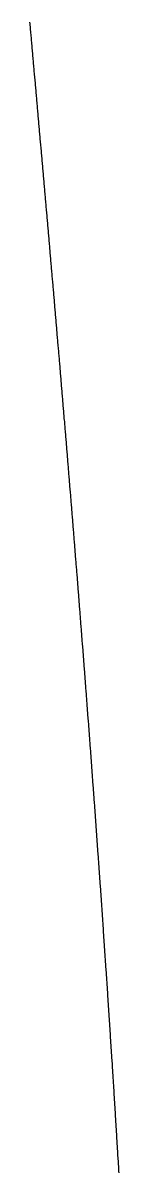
# Model space of a CAD drawing. Header units: millimetres. Extents: x 88 to 97873, y 32 to 55088.
# Drawn here: x 49183.68 to 49184.47, y 5196.17 to 5206.29 of the extents above; entities that cross this region are included whole.
import ezdxf

# ---------------------------------------------------------------- set-up
doc = ezdxf.new("R2010")
doc.units = ezdxf.units.MM
doc.header["$LTSCALE"] = 0.3

msp = doc.modelspace()

# ---------------------------------------------------------------- linework, layer by layer
for p, q in [((49183.683, 5206.286), (49183.681, 5206.3)), ((49183.684, 5206.273), (49183.683, 5206.286)), ((49183.685, 5206.259), (49183.684, 5206.273)), ((49183.686, 5206.246), (49183.685, 5206.259)), ((49183.687, 5206.232), (49183.686, 5206.246)), ((49183.689, 5206.218), (49183.687, 5206.232)), ((49183.69, 5206.205), (49183.689, 5206.218)), ((49183.691, 5206.191), (49183.69, 5206.205)), ((49183.692, 5206.177), (49183.691, 5206.191)), ((49183.694, 5206.164), (49183.692, 5206.177)), ((49183.695, 5206.15), (49183.694, 5206.164)), ((49183.696, 5206.137), (49183.695, 5206.15)), ((49183.697, 5206.123), (49183.696, 5206.137)), ((49183.698, 5206.109), (49183.697, 5206.123)), ((49183.7, 5206.096), (49183.698, 5206.109)), ((49183.701, 5206.082), (49183.7, 5206.096)), ((49183.702, 5206.068), (49183.701, 5206.082)), ((49183.703, 5206.055), (49183.702, 5206.068)), ((49183.704, 5206.041), (49183.703, 5206.055)), ((49183.706, 5206.028), (49183.704, 5206.041)), ((49183.707, 5206.014), (49183.706, 5206.028)), ((49183.708, 5206), (49183.707, 5206.014)), ((49183.709, 5205.987), (49183.708, 5206)), ((49183.711, 5205.973), (49183.709, 5205.987)), ((49183.712, 5205.959), (49183.711, 5205.973)), ((49183.713, 5205.946), (49183.712, 5205.959)), ((49183.714, 5205.932), (49183.713, 5205.946)), ((49183.715, 5205.919), (49183.714, 5205.932)), ((49183.717, 5205.905), (49183.715, 5205.919)), ((49183.718, 5205.891), (49183.717, 5205.905)), ((49183.719, 5205.878), (49183.718, 5205.891)), ((49183.72, 5205.864), (49183.719, 5205.878)), ((49183.721, 5205.851), (49183.72, 5205.864)), ((49183.723, 5205.837), (49183.721, 5205.851)), ((49183.724, 5205.823), (49183.723, 5205.837)), ((49183.725, 5205.81), (49183.724, 5205.823)), ((49183.726, 5205.796), (49183.725, 5205.81)), ((49183.728, 5205.783), (49183.726, 5205.796)), ((49183.729, 5205.769), (49183.728, 5205.783)), ((49183.73, 5205.755), (49183.729, 5205.769)), ((49183.731, 5205.742), (49183.73, 5205.755)), ((49183.732, 5205.728), (49183.731, 5205.742)), ((49183.734, 5205.715), (49183.732, 5205.728)), ((49183.735, 5205.701), (49183.734, 5205.715)), ((49183.736, 5205.687), (49183.735, 5205.701)), ((49183.737, 5205.674), (49183.736, 5205.687)), ((49183.738, 5205.66), (49183.737, 5205.674)), ((49183.74, 5205.647), (49183.738, 5205.66)), ((49183.741, 5205.633), (49183.74, 5205.647)), ((49183.742, 5205.619), (49183.741, 5205.633)), ((49183.743, 5205.606), (49183.742, 5205.619)), ((49183.744, 5205.592), (49183.743, 5205.606)), ((49183.746, 5205.579), (49183.744, 5205.592)), ((49183.747, 5205.565), (49183.746, 5205.579)), ((49183.748, 5205.551), (49183.747, 5205.565)), ((49183.749, 5205.538), (49183.748, 5205.551)), ((49183.751, 5205.524), (49183.749, 5205.538)), ((49183.752, 5205.511), (49183.751, 5205.524)), ((49183.753, 5205.497), (49183.752, 5205.511)), ((49183.754, 5205.483), (49183.753, 5205.497)), ((49183.755, 5205.47), (49183.754, 5205.483)), ((49183.757, 5205.456), (49183.755, 5205.47)), ((49183.758, 5205.443), (49183.757, 5205.456)), ((49183.759, 5205.429), (49183.758, 5205.443)), ((49183.76, 5205.415), (49183.759, 5205.429)), ((49183.761, 5205.402), (49183.76, 5205.415)), ((49183.763, 5205.388), (49183.761, 5205.402)), ((49183.764, 5205.375), (49183.763, 5205.388)), ((49183.765, 5205.361), (49183.764, 5205.375)), ((49183.766, 5205.348), (49183.765, 5205.361)), ((49183.767, 5205.334), (49183.766, 5205.348)), ((49183.769, 5205.32), (49183.767, 5205.334)), ((49183.77, 5205.307), (49183.769, 5205.32)), ((49183.771, 5205.293), (49183.77, 5205.307)), ((49183.772, 5205.28), (49183.771, 5205.293)), ((49183.773, 5205.266), (49183.772, 5205.28)), ((49183.775, 5205.252), (49183.773, 5205.266)), ((49183.776, 5205.239), (49183.775, 5205.252)), ((49183.777, 5205.225), (49183.776, 5205.239)), ((49183.778, 5205.212), (49183.777, 5205.225)), ((49183.779, 5205.198), (49183.778, 5205.212)), ((49183.781, 5205.185), (49183.779, 5205.198)), ((49183.782, 5205.171), (49183.781, 5205.185)), ((49183.783, 5205.157), (49183.782, 5205.171)), ((49183.784, 5205.144), (49183.783, 5205.157)), ((49183.785, 5205.13), (49183.784, 5205.144)), ((49183.787, 5205.117), (49183.785, 5205.13)), ((49183.788, 5205.103), (49183.787, 5205.117)), ((49183.789, 5205.09), (49183.788, 5205.103)), ((49183.79, 5205.076), (49183.789, 5205.09)), ((49183.791, 5205.062), (49183.79, 5205.076)), ((49183.793, 5205.049), (49183.791, 5205.062)), ((49183.794, 5205.035), (49183.793, 5205.049)), ((49183.795, 5205.022), (49183.794, 5205.035)), ((49183.796, 5205.008), (49183.795, 5205.022)), ((49183.797, 5204.995), (49183.796, 5205.008)), ((49183.799, 5204.981), (49183.797, 5204.995)), ((49183.8, 5204.967), (49183.799, 5204.981)), ((49183.801, 5204.954), (49183.8, 5204.967)), ((49183.802, 5204.94), (49183.801, 5204.954)), ((49183.803, 5204.927), (49183.802, 5204.94)), ((49183.805, 5204.913), (49183.803, 5204.927)), ((49183.806, 5204.9), (49183.805, 5204.913)), ((49183.807, 5204.886), (49183.806, 5204.9)), ((49183.808, 5204.872), (49183.807, 5204.886)), ((49183.809, 5204.859), (49183.808, 5204.872)), ((49183.81, 5204.845), (49183.809, 5204.859)), ((49183.812, 5204.832), (49183.81, 5204.845)), ((49183.813, 5204.818), (49183.812, 5204.832)), ((49183.814, 5204.805), (49183.813, 5204.818)), ((49183.815, 5204.791), (49183.814, 5204.805)), ((49183.816, 5204.777), (49183.815, 5204.791)), ((49183.818, 5204.764), (49183.816, 5204.777)), ((49183.819, 5204.75), (49183.818, 5204.764)), ((49183.82, 5204.737), (49183.819, 5204.75)), ((49183.821, 5204.723), (49183.82, 5204.737)), ((49183.822, 5204.71), (49183.821, 5204.723)), ((49183.824, 5204.696), (49183.822, 5204.71)), ((49183.825, 5204.682), (49183.824, 5204.696)), ((49183.826, 5204.669), (49183.825, 5204.682)), ((49183.827, 5204.655), (49183.826, 5204.669)), ((49183.828, 5204.642), (49183.827, 5204.655)), ((49183.83, 5204.628), (49183.828, 5204.642)), ((49183.831, 5204.615), (49183.83, 5204.628)), ((49183.832, 5204.601), (49183.831, 5204.615)), ((49183.833, 5204.587), (49183.832, 5204.601)), ((49183.834, 5204.574), (49183.833, 5204.587)), ((49183.835, 5204.56), (49183.834, 5204.574)), ((49183.837, 5204.547), (49183.835, 5204.56)), ((49183.838, 5204.533), (49183.837, 5204.547)), ((49183.839, 5204.52), (49183.838, 5204.533)), ((49183.84, 5204.506), (49183.839, 5204.52)), ((49183.841, 5204.492), (49183.84, 5204.506)), ((49183.843, 5204.479), (49183.841, 5204.492)), ((49183.844, 5204.465), (49183.843, 5204.479)), ((49183.845, 5204.452), (49183.844, 5204.465)), ((49183.846, 5204.438), (49183.845, 5204.452)), ((49183.847, 5204.425), (49183.846, 5204.438)), ((49183.848, 5204.411), (49183.847, 5204.425)), ((49183.85, 5204.398), (49183.848, 5204.411)), ((49183.851, 5204.384), (49183.85, 5204.398)), ((49183.852, 5204.37), (49183.851, 5204.384)), ((49183.853, 5204.357), (49183.852, 5204.37)), ((49183.854, 5204.343), (49183.853, 5204.357)), ((49183.856, 5204.33), (49183.854, 5204.343)), ((49183.857, 5204.316), (49183.856, 5204.33)), ((49183.858, 5204.303), (49183.857, 5204.316)), ((49183.859, 5204.289), (49183.858, 5204.303)), ((49183.86, 5204.275), (49183.859, 5204.289)), ((49183.861, 5204.262), (49183.86, 5204.275)), ((49183.863, 5204.248), (49183.861, 5204.262)), ((49183.864, 5204.235), (49183.863, 5204.248)), ((49183.865, 5204.221), (49183.864, 5204.235)), ((49183.866, 5204.208), (49183.865, 5204.221)), ((49183.867, 5204.194), (49183.866, 5204.208)), ((49183.868, 5204.18), (49183.867, 5204.194)), ((49183.87, 5204.167), (49183.868, 5204.18)), ((49183.871, 5204.153), (49183.87, 5204.167)), ((49183.872, 5204.14), (49183.871, 5204.153)), ((49183.873, 5204.126), (49183.872, 5204.14)), ((49183.874, 5204.113), (49183.873, 5204.126)), ((49183.876, 5204.099), (49183.874, 5204.113)), ((49183.877, 5204.085), (49183.876, 5204.099)), ((49183.878, 5204.072), (49183.877, 5204.085)), ((49183.879, 5204.058), (49183.878, 5204.072)), ((49183.88, 5204.045), (49183.879, 5204.058)), ((49183.881, 5204.031), (49183.88, 5204.045)), ((49183.883, 5204.018), (49183.881, 5204.031)), ((49183.884, 5204.004), (49183.883, 5204.018)), ((49183.885, 5203.99), (49183.884, 5204.004)), ((49183.886, 5203.977), (49183.885, 5203.99)), ((49183.887, 5203.963), (49183.886, 5203.977)), ((49183.888, 5203.95), (49183.887, 5203.963)), ((49183.89, 5203.936), (49183.888, 5203.95)), ((49183.891, 5203.923), (49183.89, 5203.936)), ((49183.892, 5203.909), (49183.891, 5203.923)), ((49183.893, 5203.895), (49183.892, 5203.909)), ((49183.894, 5203.882), (49183.893, 5203.895)), ((49183.895, 5203.868), (49183.894, 5203.882)), ((49183.897, 5203.855), (49183.895, 5203.868)), ((49183.898, 5203.841), (49183.897, 5203.855)), ((49183.899, 5203.828), (49183.898, 5203.841)), ((49183.9, 5203.814), (49183.899, 5203.828)), ((49183.901, 5203.8), (49183.9, 5203.814)), ((49183.902, 5203.787), (49183.901, 5203.8)), ((49183.904, 5203.773), (49183.902, 5203.787)), ((49183.905, 5203.76), (49183.904, 5203.773)), ((49183.906, 5203.746), (49183.905, 5203.76)), ((49183.907, 5203.733), (49183.906, 5203.746)), ((49183.908, 5203.719), (49183.907, 5203.733)), ((49183.909, 5203.705), (49183.908, 5203.719)), ((49183.911, 5203.692), (49183.909, 5203.705)), ((49183.912, 5203.678), (49183.911, 5203.692)), ((49183.913, 5203.665), (49183.912, 5203.678)), ((49183.914, 5203.651), (49183.913, 5203.665)), ((49183.915, 5203.638), (49183.914, 5203.651)), ((49183.916, 5203.624), (49183.915, 5203.638)), ((49183.918, 5203.61), (49183.916, 5203.624)), ((49183.919, 5203.597), (49183.918, 5203.61)), ((49183.92, 5203.583), (49183.919, 5203.597)), ((49183.921, 5203.57), (49183.92, 5203.583)), ((49183.922, 5203.556), (49183.921, 5203.57)), ((49183.923, 5203.542), (49183.922, 5203.556)), ((49183.925, 5203.529), (49183.923, 5203.542)), ((49183.926, 5203.515), (49183.925, 5203.529)), ((49183.927, 5203.502), (49183.926, 5203.515)), ((49183.928, 5203.488), (49183.927, 5203.502)), ((49183.929, 5203.475), (49183.928, 5203.488)), ((49183.93, 5203.461), (49183.929, 5203.475)), ((49183.932, 5203.447), (49183.93, 5203.461)), ((49183.933, 5203.434), (49183.932, 5203.447)), ((49183.934, 5203.42), (49183.933, 5203.434)), ((49183.935, 5203.407), (49183.934, 5203.42)), ((49183.936, 5203.393), (49183.935, 5203.407)), ((49183.937, 5203.379), (49183.936, 5203.393)), ((49183.938, 5203.366), (49183.937, 5203.379)), ((49183.94, 5203.352), (49183.938, 5203.366)), ((49183.941, 5203.339), (49183.94, 5203.352)), ((49183.942, 5203.325), (49183.941, 5203.339)), ((49183.943, 5203.311), (49183.942, 5203.325)), ((49183.944, 5203.298), (49183.943, 5203.311)), ((49183.945, 5203.284), (49183.944, 5203.298)), ((49183.947, 5203.271), (49183.945, 5203.284)), ((49183.948, 5203.257), (49183.947, 5203.271)), ((49183.949, 5203.243), (49183.948, 5203.257)), ((49183.95, 5203.23), (49183.949, 5203.243)), ((49183.951, 5203.216), (49183.95, 5203.23)), ((49183.952, 5203.203), (49183.951, 5203.216)), ((49183.953, 5203.189), (49183.952, 5203.203)), ((49183.955, 5203.175), (49183.953, 5203.189)), ((49183.956, 5203.162), (49183.955, 5203.175)), ((49183.957, 5203.148), (49183.956, 5203.162)), ((49183.958, 5203.135), (49183.957, 5203.148)), ((49183.959, 5203.121), (49183.958, 5203.135)), ((49183.96, 5203.107), (49183.959, 5203.121)), ((49183.961, 5203.094), (49183.96, 5203.107)), ((49183.963, 5203.08), (49183.961, 5203.094)), ((49183.964, 5203.067), (49183.963, 5203.08)), ((49183.965, 5203.053), (49183.964, 5203.067)), ((49183.966, 5203.039), (49183.965, 5203.053)), ((49183.967, 5203.026), (49183.966, 5203.039)), ((49183.968, 5203.012), (49183.967, 5203.026)), ((49183.97, 5202.998), (49183.968, 5203.012)), ((49183.971, 5202.985), (49183.97, 5202.998)), ((49183.972, 5202.971), (49183.971, 5202.985)), ((49183.973, 5202.958), (49183.972, 5202.971)), ((49183.974, 5202.944), (49183.973, 5202.958)), ((49183.975, 5202.93), (49183.974, 5202.944)), ((49183.976, 5202.917), (49183.975, 5202.93)), ((49183.978, 5202.903), (49183.976, 5202.917)), ((49183.979, 5202.89), (49183.978, 5202.903)), ((49183.98, 5202.876), (49183.979, 5202.89)), ((49183.981, 5202.862), (49183.98, 5202.876)), ((49183.982, 5202.849), (49183.981, 5202.862)), ((49183.983, 5202.835), (49183.982, 5202.849)), ((49183.984, 5202.821), (49183.983, 5202.835)), ((49183.985, 5202.808), (49183.984, 5202.821)), ((49183.987, 5202.794), (49183.985, 5202.808)), ((49183.988, 5202.781), (49183.987, 5202.794)), ((49183.989, 5202.767), (49183.988, 5202.781)), ((49183.99, 5202.753), (49183.989, 5202.767)), ((49183.991, 5202.74), (49183.99, 5202.753)), ((49183.992, 5202.726), (49183.991, 5202.74)), ((49183.993, 5202.712), (49183.992, 5202.726)), ((49183.995, 5202.699), (49183.993, 5202.712)), ((49183.996, 5202.685), (49183.995, 5202.699)), ((49183.997, 5202.671), (49183.996, 5202.685)), ((49183.998, 5202.658), (49183.997, 5202.671)), ((49183.999, 5202.644), (49183.998, 5202.658)), ((49184, 5202.631), (49183.999, 5202.644)), ((49184.001, 5202.617), (49184, 5202.631)), ((49184.003, 5202.603), (49184.001, 5202.617)), ((49184.004, 5202.59), (49184.003, 5202.603)), ((49184.005, 5202.576), (49184.004, 5202.59)), ((49184.006, 5202.562), (49184.005, 5202.576)), ((49184.007, 5202.549), (49184.006, 5202.562)), ((49184.008, 5202.535), (49184.007, 5202.549)), ((49184.009, 5202.521), (49184.008, 5202.535)), ((49184.01, 5202.508), (49184.009, 5202.521)), ((49184.012, 5202.494), (49184.01, 5202.508)), ((49184.013, 5202.48), (49184.012, 5202.494)), ((49184.014, 5202.467), (49184.013, 5202.48)), ((49184.015, 5202.453), (49184.014, 5202.467)), ((49184.016, 5202.439), (49184.015, 5202.453)), ((49184.017, 5202.426), (49184.016, 5202.439)), ((49184.018, 5202.412), (49184.017, 5202.426)), ((49184.02, 5202.398), (49184.018, 5202.412)), ((49184.021, 5202.385), (49184.02, 5202.398)), ((49184.022, 5202.371), (49184.021, 5202.385)), ((49184.023, 5202.357), (49184.022, 5202.371)), ((49184.024, 5202.344), (49184.023, 5202.357)), ((49184.025, 5202.33), (49184.024, 5202.344)), ((49184.026, 5202.316), (49184.025, 5202.33)), ((49184.027, 5202.303), (49184.026, 5202.316)), ((49184.029, 5202.289), (49184.027, 5202.303)), ((49184.03, 5202.275), (49184.029, 5202.289)), ((49184.031, 5202.262), (49184.03, 5202.275)), ((49184.032, 5202.248), (49184.031, 5202.262)), ((49184.033, 5202.234), (49184.032, 5202.248)), ((49184.034, 5202.221), (49184.033, 5202.234)), ((49184.035, 5202.207), (49184.034, 5202.221)), ((49184.036, 5202.193), (49184.035, 5202.207)), ((49184.038, 5202.18), (49184.036, 5202.193)), ((49184.039, 5202.166), (49184.038, 5202.18)), ((49184.04, 5202.152), (49184.039, 5202.166)), ((49184.041, 5202.139), (49184.04, 5202.152)), ((49184.042, 5202.125), (49184.041, 5202.139)), ((49184.043, 5202.111), (49184.042, 5202.125)), ((49184.044, 5202.098), (49184.043, 5202.111)), ((49184.045, 5202.084), (49184.044, 5202.098)), ((49184.046, 5202.07), (49184.045, 5202.084)), ((49184.048, 5202.057), (49184.046, 5202.07)), ((49184.049, 5202.043), (49184.048, 5202.057)), ((49184.05, 5202.029), (49184.049, 5202.043)), ((49184.051, 5202.015), (49184.05, 5202.029)), ((49184.052, 5202.002), (49184.051, 5202.015)), ((49184.053, 5201.988), (49184.052, 5202.002)), ((49184.054, 5201.974), (49184.053, 5201.988)), ((49184.055, 5201.961), (49184.054, 5201.974)), ((49184.057, 5201.947), (49184.055, 5201.961)), ((49184.058, 5201.933), (49184.057, 5201.947)), ((49184.059, 5201.919), (49184.058, 5201.933)), ((49184.06, 5201.906), (49184.059, 5201.919)), ((49184.061, 5201.892), (49184.06, 5201.906)), ((49184.062, 5201.878), (49184.061, 5201.892)), ((49184.063, 5201.865), (49184.062, 5201.878)), ((49184.064, 5201.851), (49184.063, 5201.865)), ((49184.065, 5201.837), (49184.064, 5201.851)), ((49184.067, 5201.823), (49184.065, 5201.837)), ((49184.068, 5201.81), (49184.067, 5201.823)), ((49184.069, 5201.796), (49184.068, 5201.81)), ((49184.07, 5201.782), (49184.069, 5201.796)), ((49184.071, 5201.769), (49184.07, 5201.782)), ((49184.072, 5201.755), (49184.071, 5201.769)), ((49184.073, 5201.741), (49184.072, 5201.755)), ((49184.074, 5201.727), (49184.073, 5201.741)), ((49184.075, 5201.714), (49184.074, 5201.727)), ((49184.077, 5201.7), (49184.075, 5201.714)), ((49184.078, 5201.686), (49184.077, 5201.7)), ((49184.079, 5201.672), (49184.078, 5201.686)), ((49184.08, 5201.659), (49184.079, 5201.672)), ((49184.081, 5201.645), (49184.08, 5201.659)), ((49184.082, 5201.631), (49184.081, 5201.645)), ((49184.083, 5201.617), (49184.082, 5201.631)), ((49184.084, 5201.604), (49184.083, 5201.617)), ((49184.085, 5201.59), (49184.084, 5201.604)), ((49184.086, 5201.576), (49184.085, 5201.59)), ((49184.088, 5201.562), (49184.086, 5201.576)), ((49184.089, 5201.549), (49184.088, 5201.562)), ((49184.09, 5201.535), (49184.089, 5201.549)), ((49184.091, 5201.521), (49184.09, 5201.535)), ((49184.092, 5201.507), (49184.091, 5201.521)), ((49184.093, 5201.494), (49184.092, 5201.507)), ((49184.094, 5201.48), (49184.093, 5201.494)), ((49184.095, 5201.466), (49184.094, 5201.48)), ((49184.096, 5201.452), (49184.095, 5201.466)), ((49184.097, 5201.439), (49184.096, 5201.452)), ((49184.099, 5201.425), (49184.097, 5201.439)), ((49184.1, 5201.411), (49184.099, 5201.425)), ((49184.101, 5201.397), (49184.1, 5201.411)), ((49184.102, 5201.384), (49184.101, 5201.397)), ((49184.103, 5201.37), (49184.102, 5201.384)), ((49184.104, 5201.356), (49184.103, 5201.37)), ((49184.105, 5201.342), (49184.104, 5201.356)), ((49184.106, 5201.328), (49184.105, 5201.342)), ((49184.107, 5201.315), (49184.106, 5201.328)), ((49184.108, 5201.301), (49184.107, 5201.315)), ((49184.11, 5201.287), (49184.108, 5201.301)), ((49184.111, 5201.273), (49184.11, 5201.287)), ((49184.112, 5201.259), (49184.111, 5201.273)), ((49184.113, 5201.246), (49184.112, 5201.259)), ((49184.114, 5201.232), (49184.113, 5201.246)), ((49184.115, 5201.218), (49184.114, 5201.232)), ((49184.116, 5201.204), (49184.115, 5201.218)), ((49184.117, 5201.19), (49184.116, 5201.204)), ((49184.118, 5201.177), (49184.117, 5201.19)), ((49184.119, 5201.163), (49184.118, 5201.177)), ((49184.12, 5201.149), (49184.119, 5201.163)), ((49184.122, 5201.135), (49184.12, 5201.149)), ((49184.123, 5201.121), (49184.122, 5201.135)), ((49184.124, 5201.108), (49184.123, 5201.121)), ((49184.125, 5201.094), (49184.124, 5201.108)), ((49184.126, 5201.08), (49184.125, 5201.094)), ((49184.127, 5201.066), (49184.126, 5201.08)), ((49184.128, 5201.052), (49184.127, 5201.066)), ((49184.129, 5201.038), (49184.128, 5201.052)), ((49184.13, 5201.025), (49184.129, 5201.038)), ((49184.131, 5201.011), (49184.13, 5201.025)), ((49184.132, 5200.997), (49184.131, 5201.011)), ((49184.133, 5200.983), (49184.132, 5200.997)), ((49184.135, 5200.969), (49184.133, 5200.983)), ((49184.136, 5200.955), (49184.135, 5200.969)), ((49184.137, 5200.942), (49184.136, 5200.955)), ((49184.138, 5200.928), (49184.137, 5200.942)), ((49184.139, 5200.914), (49184.138, 5200.928)), ((49184.14, 5200.9), (49184.139, 5200.914)), ((49184.141, 5200.886), (49184.14, 5200.9)), ((49184.142, 5200.872), (49184.141, 5200.886)), ((49184.143, 5200.859), (49184.142, 5200.872)), ((49184.144, 5200.845), (49184.143, 5200.859)), ((49184.145, 5200.831), (49184.144, 5200.845)), ((49184.146, 5200.817), (49184.145, 5200.831)), ((49184.148, 5200.803), (49184.146, 5200.817)), ((49184.149, 5200.789), (49184.148, 5200.803)), ((49184.15, 5200.775), (49184.149, 5200.789)), ((49184.151, 5200.762), (49184.15, 5200.775)), ((49184.152, 5200.748), (49184.151, 5200.762)), ((49184.153, 5200.734), (49184.152, 5200.748)), ((49184.154, 5200.72), (49184.153, 5200.734)), ((49184.155, 5200.706), (49184.154, 5200.72)), ((49184.156, 5200.692), (49184.155, 5200.706)), ((49184.157, 5200.678), (49184.156, 5200.692)), ((49184.158, 5200.664), (49184.157, 5200.678)), ((49184.159, 5200.65), (49184.158, 5200.664)), ((49184.16, 5200.637), (49184.159, 5200.65)), ((49184.161, 5200.623), (49184.16, 5200.637)), ((49184.163, 5200.609), (49184.161, 5200.623)), ((49184.164, 5200.595), (49184.163, 5200.609)), ((49184.165, 5200.581), (49184.164, 5200.595)), ((49184.166, 5200.567), (49184.165, 5200.581)), ((49184.167, 5200.553), (49184.166, 5200.567)), ((49184.168, 5200.539), (49184.167, 5200.553)), ((49184.169, 5200.525), (49184.168, 5200.539)), ((49184.17, 5200.511), (49184.169, 5200.525)), ((49184.171, 5200.498), (49184.17, 5200.511)), ((49184.172, 5200.484), (49184.171, 5200.498)), ((49184.173, 5200.47), (49184.172, 5200.484)), ((49184.174, 5200.456), (49184.173, 5200.47)), ((49184.175, 5200.442), (49184.174, 5200.456)), ((49184.176, 5200.428), (49184.175, 5200.442)), ((49184.178, 5200.414), (49184.176, 5200.428)), ((49184.179, 5200.4), (49184.178, 5200.414)), ((49184.18, 5200.386), (49184.179, 5200.4)), ((49184.181, 5200.372), (49184.18, 5200.386)), ((49184.182, 5200.358), (49184.181, 5200.372)), ((49184.183, 5200.344), (49184.182, 5200.358)), ((49184.184, 5200.33), (49184.183, 5200.344)), ((49184.185, 5200.316), (49184.184, 5200.33)), ((49184.186, 5200.303), (49184.185, 5200.316)), ((49184.187, 5200.289), (49184.186, 5200.303)), ((49184.188, 5200.275), (49184.187, 5200.289)), ((49184.189, 5200.261), (49184.188, 5200.275)), ((49184.19, 5200.247), (49184.189, 5200.261)), ((49184.191, 5200.233), (49184.19, 5200.247)), ((49184.192, 5200.219), (49184.191, 5200.233)), ((49184.193, 5200.205), (49184.192, 5200.219)), ((49184.194, 5200.191), (49184.193, 5200.205)), ((49184.196, 5200.177), (49184.194, 5200.191)), ((49184.197, 5200.163), (49184.196, 5200.177)), ((49184.198, 5200.149), (49184.197, 5200.163)), ((49184.199, 5200.135), (49184.198, 5200.149)), ((49184.2, 5200.121), (49184.199, 5200.135)), ((49184.201, 5200.107), (49184.2, 5200.121)), ((49184.202, 5200.093), (49184.201, 5200.107)), ((49184.203, 5200.079), (49184.202, 5200.093)), ((49184.204, 5200.065), (49184.203, 5200.079)), ((49184.205, 5200.051), (49184.204, 5200.065)), ((49184.206, 5200.037), (49184.205, 5200.051)), ((49184.207, 5200.023), (49184.206, 5200.037)), ((49184.208, 5200.009), (49184.207, 5200.023)), ((49184.209, 5199.995), (49184.208, 5200.009)), ((49184.21, 5199.981), (49184.209, 5199.995)), ((49184.211, 5199.967), (49184.21, 5199.981)), ((49184.212, 5199.953), (49184.211, 5199.967)), ((49184.213, 5199.939), (49184.212, 5199.953)), ((49184.214, 5199.925), (49184.213, 5199.939)), ((49184.216, 5199.911), (49184.214, 5199.925)), ((49184.217, 5199.897), (49184.216, 5199.911)), ((49184.218, 5199.883), (49184.217, 5199.897)), ((49184.219, 5199.869), (49184.218, 5199.883)), ((49184.22, 5199.855), (49184.219, 5199.869)), ((49184.221, 5199.841), (49184.22, 5199.855)), ((49184.222, 5199.827), (49184.221, 5199.841)), ((49184.223, 5199.813), (49184.222, 5199.827)), ((49184.224, 5199.799), (49184.223, 5199.813)), ((49184.225, 5199.785), (49184.224, 5199.799)), ((49184.226, 5199.771), (49184.225, 5199.785)), ((49184.227, 5199.757), (49184.226, 5199.771)), ((49184.228, 5199.742), (49184.227, 5199.757)), ((49184.229, 5199.728), (49184.228, 5199.742)), ((49184.23, 5199.714), (49184.229, 5199.728)), ((49184.231, 5199.7), (49184.23, 5199.714)), ((49184.232, 5199.686), (49184.231, 5199.7)), ((49184.233, 5199.672), (49184.232, 5199.686)), ((49184.234, 5199.658), (49184.233, 5199.672)), ((49184.235, 5199.644), (49184.234, 5199.658)), ((49184.236, 5199.63), (49184.235, 5199.644)), ((49184.237, 5199.616), (49184.236, 5199.63)), ((49184.238, 5199.602), (49184.237, 5199.616)), ((49184.239, 5199.588), (49184.238, 5199.602)), ((49184.24, 5199.574), (49184.239, 5199.588)), ((49184.242, 5199.559), (49184.24, 5199.574)), ((49184.243, 5199.545), (49184.242, 5199.559)), ((49184.244, 5199.531), (49184.243, 5199.545)), ((49184.245, 5199.517), (49184.244, 5199.531)), ((49184.246, 5199.503), (49184.245, 5199.517)), ((49184.247, 5199.489), (49184.246, 5199.503)), ((49184.248, 5199.475), (49184.247, 5199.489)), ((49184.249, 5199.461), (49184.248, 5199.475)), ((49184.25, 5199.447), (49184.249, 5199.461)), ((49184.251, 5199.433), (49184.25, 5199.447)), ((49184.252, 5199.418), (49184.251, 5199.433)), ((49184.253, 5199.404), (49184.252, 5199.418)), ((49184.254, 5199.39), (49184.253, 5199.404)), ((49184.255, 5199.376), (49184.254, 5199.39)), ((49184.256, 5199.362), (49184.255, 5199.376)), ((49184.257, 5199.348), (49184.256, 5199.362)), ((49184.258, 5199.334), (49184.257, 5199.348)), ((49184.259, 5199.319), (49184.258, 5199.334)), ((49184.26, 5199.305), (49184.259, 5199.319)), ((49184.261, 5199.291), (49184.26, 5199.305)), ((49184.262, 5199.277), (49184.261, 5199.291)), ((49184.263, 5199.263), (49184.262, 5199.277)), ((49184.264, 5199.249), (49184.263, 5199.263)), ((49184.265, 5199.235), (49184.264, 5199.249)), ((49184.266, 5199.22), (49184.265, 5199.235)), ((49184.267, 5199.206), (49184.266, 5199.22)), ((49184.268, 5199.192), (49184.267, 5199.206)), ((49184.269, 5199.178), (49184.268, 5199.192)), ((49184.27, 5199.164), (49184.269, 5199.178)), ((49184.271, 5199.149), (49184.27, 5199.164)), ((49184.272, 5199.135), (49184.271, 5199.149)), ((49184.273, 5199.121), (49184.272, 5199.135)), ((49184.274, 5199.107), (49184.273, 5199.121)), ((49184.275, 5199.093), (49184.274, 5199.107)), ((49184.276, 5199.079), (49184.275, 5199.093)), ((49184.277, 5199.064), (49184.276, 5199.079)), ((49184.278, 5199.05), (49184.277, 5199.064)), ((49184.279, 5199.036), (49184.278, 5199.05)), ((49184.28, 5199.022), (49184.279, 5199.036)), ((49184.281, 5199.008), (49184.28, 5199.022)), ((49184.282, 5198.993), (49184.281, 5199.008)), ((49184.284, 5198.979), (49184.282, 5198.993)), ((49184.285, 5198.965), (49184.284, 5198.979)), ((49184.286, 5198.951), (49184.285, 5198.965)), ((49184.287, 5198.936), (49184.286, 5198.951)), ((49184.288, 5198.922), (49184.287, 5198.936)), ((49184.289, 5198.908), (49184.288, 5198.922)), ((49184.29, 5198.894), (49184.289, 5198.908)), ((49184.291, 5198.879), (49184.29, 5198.894)), ((49184.292, 5198.865), (49184.291, 5198.879)), ((49184.293, 5198.851), (49184.292, 5198.865)), ((49184.294, 5198.837), (49184.293, 5198.851)), ((49184.295, 5198.822), (49184.294, 5198.837)), ((49184.296, 5198.808), (49184.295, 5198.822)), ((49184.297, 5198.794), (49184.296, 5198.808)), ((49184.298, 5198.78), (49184.297, 5198.794)), ((49184.299, 5198.765), (49184.298, 5198.78)), ((49184.3, 5198.751), (49184.299, 5198.765)), ((49184.301, 5198.737), (49184.3, 5198.751)), ((49184.302, 5198.723), (49184.301, 5198.737)), ((49184.303, 5198.708), (49184.302, 5198.723)), ((49184.304, 5198.694), (49184.303, 5198.708)), ((49184.305, 5198.68), (49184.304, 5198.694)), ((49184.306, 5198.665), (49184.305, 5198.68)), ((49184.307, 5198.651), (49184.306, 5198.665)), ((49184.308, 5198.637), (49184.307, 5198.651)), ((49184.309, 5198.622), (49184.308, 5198.637)), ((49184.31, 5198.608), (49184.309, 5198.622)), ((49184.311, 5198.594), (49184.31, 5198.608)), ((49184.312, 5198.58), (49184.311, 5198.594)), ((49184.313, 5198.565), (49184.312, 5198.58)), ((49184.314, 5198.551), (49184.313, 5198.565)), ((49184.315, 5198.537), (49184.314, 5198.551)), ((49184.316, 5198.522), (49184.315, 5198.537)), ((49184.317, 5198.508), (49184.316, 5198.522)), ((49184.318, 5198.494), (49184.317, 5198.508)), ((49184.319, 5198.479), (49184.318, 5198.494)), ((49184.32, 5198.465), (49184.319, 5198.479)), ((49184.321, 5198.451), (49184.32, 5198.465)), ((49184.322, 5198.436), (49184.321, 5198.451)), ((49184.323, 5198.422), (49184.322, 5198.436)), ((49184.324, 5198.407), (49184.323, 5198.422)), ((49184.325, 5198.393), (49184.324, 5198.407)), ((49184.326, 5198.379), (49184.325, 5198.393)), ((49184.327, 5198.364), (49184.326, 5198.379)), ((49184.328, 5198.35), (49184.327, 5198.364)), ((49184.329, 5198.336), (49184.328, 5198.35)), ((49184.33, 5198.321), (49184.329, 5198.336)), ((49184.331, 5198.307), (49184.33, 5198.321)), ((49184.331, 5198.292), (49184.331, 5198.307)), ((49184.332, 5198.278), (49184.331, 5198.292)), ((49184.333, 5198.264), (49184.332, 5198.278)), ((49184.334, 5198.249), (49184.333, 5198.264)), ((49184.335, 5198.235), (49184.334, 5198.249)), ((49184.336, 5198.22), (49184.335, 5198.235)), ((49184.337, 5198.206), (49184.336, 5198.22)), ((49184.338, 5198.192), (49184.337, 5198.206)), ((49184.339, 5198.177), (49184.338, 5198.192)), ((49184.34, 5198.163), (49184.339, 5198.177)), ((49184.341, 5198.148), (49184.34, 5198.163)), ((49184.342, 5198.134), (49184.341, 5198.148)), ((49184.343, 5198.12), (49184.342, 5198.134)), ((49184.344, 5198.105), (49184.343, 5198.12)), ((49184.345, 5198.091), (49184.344, 5198.105)), ((49184.346, 5198.076), (49184.345, 5198.091)), ((49184.347, 5198.062), (49184.346, 5198.076)), ((49184.348, 5198.047), (49184.347, 5198.062)), ((49184.349, 5198.033), (49184.348, 5198.047)), ((49184.35, 5198.018), (49184.349, 5198.033)), ((49184.351, 5198.004), (49184.35, 5198.018)), ((49184.352, 5197.989), (49184.351, 5198.004)), ((49184.353, 5197.975), (49184.352, 5197.989)), ((49184.354, 5197.96), (49184.353, 5197.975)), ((49184.355, 5197.946), (49184.354, 5197.96)), ((49184.356, 5197.932), (49184.355, 5197.946)), ((49184.357, 5197.917), (49184.356, 5197.932)), ((49184.358, 5197.903), (49184.357, 5197.917)), ((49184.359, 5197.888), (49184.358, 5197.903)), ((49184.36, 5197.874), (49184.359, 5197.888)), ((49184.361, 5197.859), (49184.36, 5197.874)), ((49184.362, 5197.845), (49184.361, 5197.859)), ((49184.363, 5197.83), (49184.362, 5197.845)), ((49184.364, 5197.816), (49184.363, 5197.83)), ((49184.365, 5197.801), (49184.364, 5197.816)), ((49184.366, 5197.786), (49184.365, 5197.801)), ((49184.367, 5197.772), (49184.366, 5197.786)), ((49184.368, 5197.757), (49184.367, 5197.772)), ((49184.369, 5197.743), (49184.368, 5197.757)), ((49184.37, 5197.728), (49184.369, 5197.743)), ((49184.37, 5197.714), (49184.37, 5197.728)), ((49184.371, 5197.699), (49184.37, 5197.714)), ((49184.372, 5197.685), (49184.371, 5197.699)), ((49184.373, 5197.67), (49184.372, 5197.685)), ((49184.374, 5197.656), (49184.373, 5197.67)), ((49184.375, 5197.641), (49184.374, 5197.656)), ((49184.376, 5197.626), (49184.375, 5197.641)), ((49184.377, 5197.612), (49184.376, 5197.626)), ((49184.378, 5197.597), (49184.377, 5197.612)), ((49184.379, 5197.583), (49184.378, 5197.597)), ((49184.38, 5197.568), (49184.379, 5197.583)), ((49184.381, 5197.554), (49184.38, 5197.568)), ((49184.382, 5197.539), (49184.381, 5197.554)), ((49184.383, 5197.524), (49184.382, 5197.539)), ((49184.384, 5197.51), (49184.383, 5197.524)), ((49184.385, 5197.495), (49184.384, 5197.51)), ((49184.386, 5197.481), (49184.385, 5197.495)), ((49184.387, 5197.466), (49184.386, 5197.481)), ((49184.388, 5197.451), (49184.387, 5197.466)), ((49184.389, 5197.437), (49184.388, 5197.451)), ((49184.39, 5197.422), (49184.389, 5197.437)), ((49184.391, 5197.407), (49184.39, 5197.422)), ((49184.392, 5197.393), (49184.391, 5197.407)), ((49184.393, 5197.378), (49184.392, 5197.393)), ((49184.393, 5197.364), (49184.393, 5197.378)), ((49184.394, 5197.349), (49184.393, 5197.364)), ((49184.395, 5197.334), (49184.394, 5197.349)), ((49184.396, 5197.32), (49184.395, 5197.334)), ((49184.397, 5197.305), (49184.396, 5197.32)), ((49184.398, 5197.29), (49184.397, 5197.305)), ((49184.399, 5197.276), (49184.398, 5197.29)), ((49184.4, 5197.261), (49184.399, 5197.276)), ((49184.401, 5197.246), (49184.4, 5197.261)), ((49184.402, 5197.232), (49184.401, 5197.246)), ((49184.403, 5197.217), (49184.402, 5197.232)), ((49184.404, 5197.202), (49184.403, 5197.217)), ((49184.405, 5197.188), (49184.404, 5197.202)), ((49184.406, 5197.173), (49184.405, 5197.188)), ((49184.407, 5197.158), (49184.406, 5197.173)), ((49184.408, 5197.143), (49184.407, 5197.158)), ((49184.409, 5197.129), (49184.408, 5197.143)), ((49184.41, 5197.114), (49184.409, 5197.129)), ((49184.41, 5197.099), (49184.41, 5197.114)), ((49184.411, 5197.085), (49184.41, 5197.099)), ((49184.412, 5197.07), (49184.411, 5197.085)), ((49184.413, 5197.055), (49184.412, 5197.07)), ((49184.414, 5197.04), (49184.413, 5197.055)), ((49184.415, 5197.026), (49184.414, 5197.04)), ((49184.416, 5197.011), (49184.415, 5197.026)), ((49184.417, 5196.996), (49184.416, 5197.011)), ((49184.418, 5196.981), (49184.417, 5196.996)), ((49184.419, 5196.967), (49184.418, 5196.981)), ((49184.42, 5196.952), (49184.419, 5196.967)), ((49184.421, 5196.937), (49184.42, 5196.952)), ((49184.422, 5196.922), (49184.421, 5196.937)), ((49184.423, 5196.908), (49184.422, 5196.922)), ((49184.424, 5196.893), (49184.423, 5196.908)), ((49184.424, 5196.878), (49184.424, 5196.893)), ((49184.425, 5196.863), (49184.424, 5196.878)), ((49184.426, 5196.848), (49184.425, 5196.863)), ((49184.427, 5196.834), (49184.426, 5196.848)), ((49184.428, 5196.819), (49184.427, 5196.834)), ((49184.429, 5196.804), (49184.428, 5196.819)), ((49184.43, 5196.789), (49184.429, 5196.804)), ((49184.431, 5196.774), (49184.43, 5196.789)), ((49184.432, 5196.76), (49184.431, 5196.774)), ((49184.433, 5196.745), (49184.432, 5196.76)), ((49184.434, 5196.73), (49184.433, 5196.745)), ((49184.435, 5196.715), (49184.434, 5196.73)), ((49184.436, 5196.7), (49184.435, 5196.715)), ((49184.437, 5196.685), (49184.436, 5196.7)), ((49184.437, 5196.671), (49184.437, 5196.685)), ((49184.438, 5196.656), (49184.437, 5196.671)), ((49184.439, 5196.641), (49184.438, 5196.656)), ((49184.44, 5196.626), (49184.439, 5196.641)), ((49184.441, 5196.611), (49184.44, 5196.626)), ((49184.442, 5196.596), (49184.441, 5196.611)), ((49184.443, 5196.581), (49184.442, 5196.596)), ((49184.444, 5196.566), (49184.443, 5196.581)), ((49184.445, 5196.552), (49184.444, 5196.566)), ((49184.446, 5196.537), (49184.445, 5196.552)), ((49184.447, 5196.522), (49184.446, 5196.537)), ((49184.448, 5196.507), (49184.447, 5196.522)), ((49184.448, 5196.492), (49184.448, 5196.507)), ((49184.449, 5196.477), (49184.448, 5196.492)), ((49184.45, 5196.462), (49184.449, 5196.477)), ((49184.451, 5196.447), (49184.45, 5196.462)), ((49184.452, 5196.432), (49184.451, 5196.447)), ((49184.453, 5196.417), (49184.452, 5196.432)), ((49184.454, 5196.402), (49184.453, 5196.417)), ((49184.455, 5196.388), (49184.454, 5196.402)), ((49184.456, 5196.373), (49184.455, 5196.388)), ((49184.457, 5196.358), (49184.456, 5196.373)), ((49184.458, 5196.343), (49184.457, 5196.358)), ((49184.458, 5196.328), (49184.458, 5196.343)), ((49184.459, 5196.313), (49184.458, 5196.328)), ((49184.46, 5196.298), (49184.459, 5196.313)), ((49184.461, 5196.283), (49184.46, 5196.298)), ((49184.462, 5196.268), (49184.461, 5196.283)), ((49184.463, 5196.253), (49184.462, 5196.268)), ((49184.464, 5196.238), (49184.463, 5196.253)), ((49184.465, 5196.223), (49184.464, 5196.238)), ((49184.466, 5196.208), (49184.465, 5196.223)), ((49184.467, 5196.193), (49184.466, 5196.208)), ((49184.467, 5196.178), (49184.467, 5196.193)), ((49184.468, 5196.163), (49184.467, 5196.178))]:
    msp.add_line(p, q)

doc.saveas('drawing.dxf')
